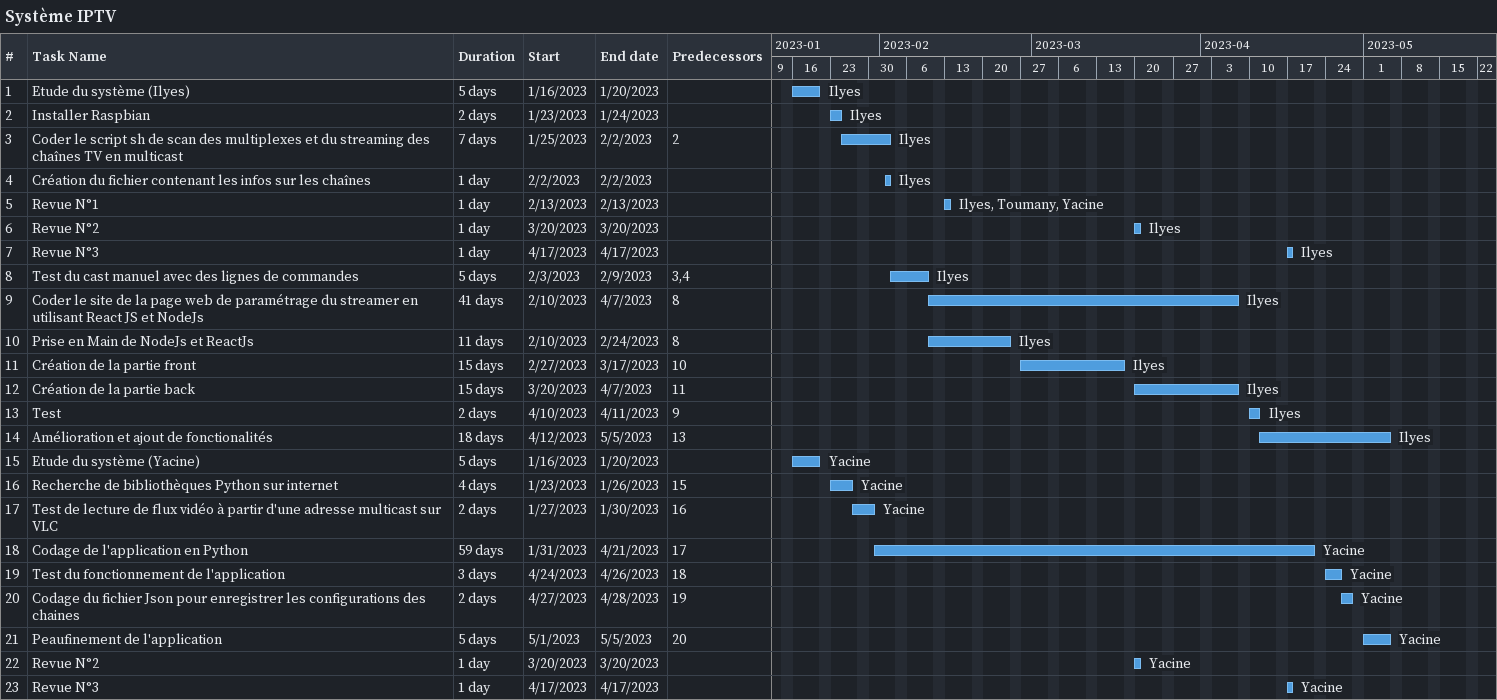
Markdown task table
Système IPTV

| ID | Task | Duration | Start | Finish | Predecessors | Resources |
|---|---|---|---|---|---|---|
| 1 | Etude du système (Ilyes) | 5d | 2023-01-16 | 2023-01-20 |  | Ilyes |
| 2 | Installer Raspbian | 2d | 2023-01-23 | 2023-01-24 |  | Ilyes |
| 3 | Coder le script sh de scan des multiplexes et du streaming des chaînes TV en multicast | 7d | 2023-01-25 | 2023-02-02 | 2 | Ilyes |
| 4 | Création du fichier contenant les infos sur les chaînes | 1d | 2023-02-02 | 2023-02-02 |  | Ilyes |
| 5 | Revue N°1 | 1d | 2023-02-13 | 2023-02-13 |  | Ilyes, Toumany, Yacine |
| 6 | Revue N°2 | 1d | 2023-03-20 | 2023-03-20 |  | Ilyes |
| 7 | Revue N°3 | 1d | 2023-04-17 | 2023-04-17 |  | Ilyes |
| 8 | Test du cast manuel avec des lignes de commandes | 5d | 2023-02-03 | 2023-02-09 | 3, 4 | Ilyes |
| 9 | Coder le site de la page web de paramétrage du streamer en utilisant React JS et NodeJs | 41d | 2023-02-10 | 2023-04-07 | 8 | Ilyes |
| 10 | Prise en Main de NodeJs et ReactJs | 11d | 2023-02-10 | 2023-02-24 | 8 | Ilyes |
| 11 | Création de la partie front | 15d | 2023-02-27 | 2023-03-17 | 10 | Ilyes |
| 12 | Création de la partie back | 15d | 2023-03-20 | 2023-04-07 | 11 | Ilyes |
| 13 | Test | 2d | 2023-04-10 | 2023-04-11 | 9 | Ilyes |
| 14 | Amélioration et ajout de fonctionalités | 18d | 2023-04-12 | 2023-05-05 | 13 | Ilyes |
| 15 | Etude du système (Yacine) | 5d | 2023-01-16 | 2023-01-20 |  | Yacine |
| 16 | Recherche de bibliothèques Python sur internet | 4d | 2023-01-23 | 2023-01-26 | 15 | Yacine |
| 17 | Test de lecture de flux vidéo à partir d'une adresse multicast sur VLC | 2d | 2023-01-27 | 2023-01-30 | 16 | Yacine |
| 18 | Codage de l'application en Python | 59d | 2023-01-31 | 2023-04-21 | 17 | Yacine |
| 19 | Test du fonctionnement de l'application | 3d | 2023-04-24 | 2023-04-26 | 18 | Yacine |
| 20 | Codage du fichier Json pour enregistrer les configurations des chaines | 2d | 2023-04-27 | 2023-04-28 | 19 | Yacine |
| 21 | Peaufinement de l'application | 5d | 2023-05-01 | 2023-05-05 | 20 | Yacine |
| 22 | Revue N°2 | 1d | 2023-03-20 | 2023-03-20 |  | Yacine |
| 23 | Revue N°3 | 1d | 2023-04-17 | 2023-04-17 |  | Yacine |
